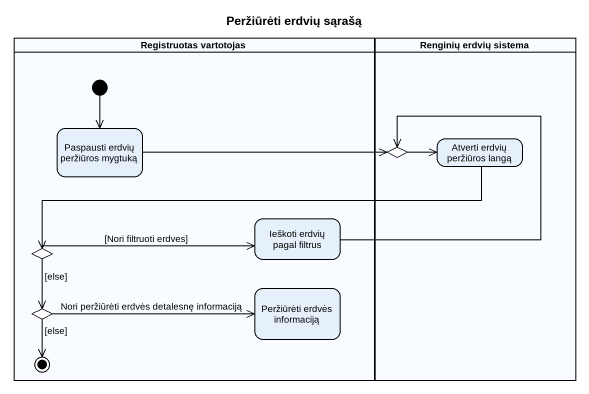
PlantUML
@startuml
title Peržiūrėti erdvių sąrašą
hide empty description
state "Registruotas vartotojas" as Registruotas_vartotojas <<partition>> {
  state "Paspausti erdvių peržiūros mygtuką" as Paspausti_erdvių_peržiūros
  state "Ieškoti erdvių pagal filtrus" as Ieškoti_erdvių_pagal_filtrus
  state choice2 <<choice>>
  state choice3 <<choice>>
  state "Peržiūrėti erdvės informaciją" as Peržiūrėti_erdvės
  [*] --> Paspausti_erdvių_peržiūros
  choice3 --> [*] : [else]
}
state "Renginių erdvių sistema" as Renginių_erdvių_sistema <<partition>> {
  state choice1 <<choice>>
  state "Atverti erdvių peržiūros langą" as Atverti_erdvių_peržiūros
}
Paspausti_erdvių_peržiūros -right-> choice1
choice1 -right-> Atverti_erdvių_peržiūros
Atverti_erdvių_peržiūros -left-> choice2
Ieškoti_erdvių_pagal_filtrus -up-> choice1
choice2 -right-> Ieškoti_erdvių_pagal_filtrus : [Nori filtruoti erdves]
choice2 --> choice3 : [else]
choice3 -right-> Peržiūrėti_erdvės : Nori peržiūrėti erdvės detalesnę informaciją
@enduml
